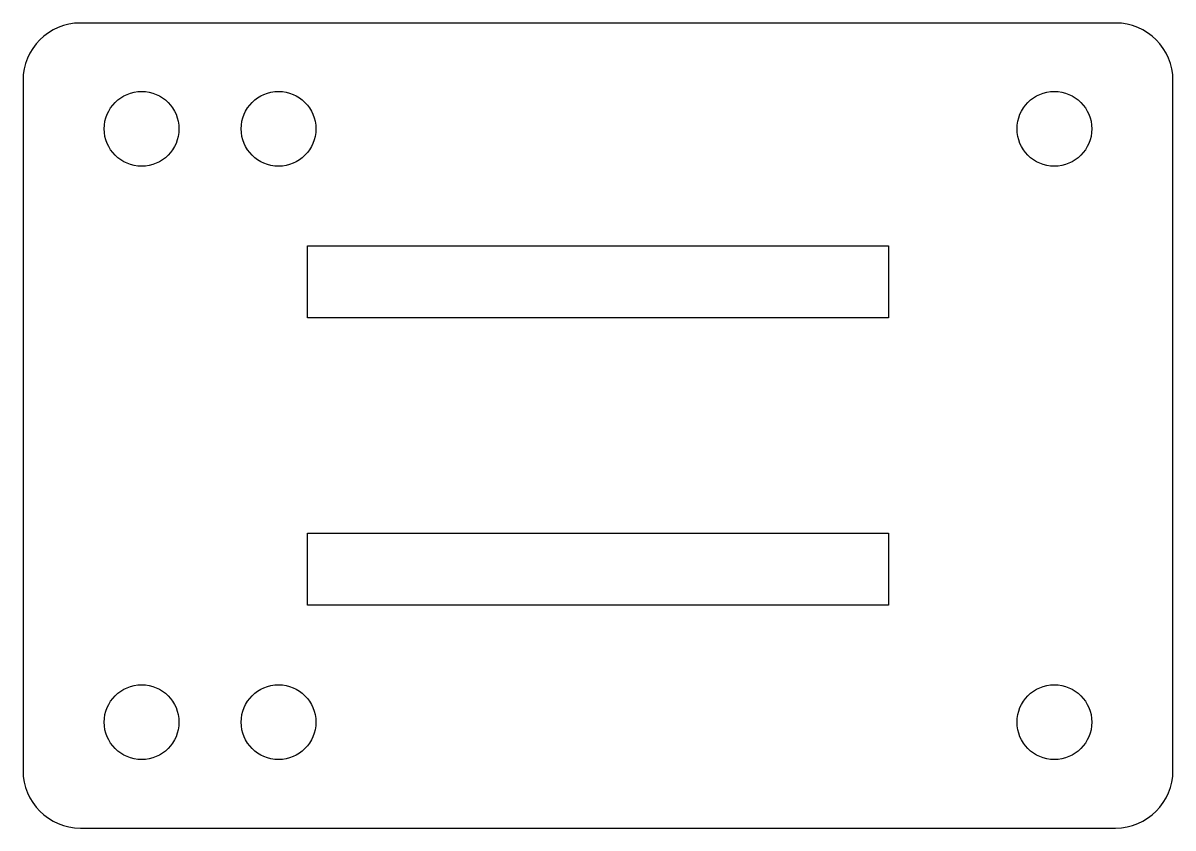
# Model space of a CAD drawing. Header units: millimetres. Extents: x -40 to 40, y -28 to 28.
import ezdxf

# ---------------------------------------------------------------- set-up
doc = ezdxf.new("R2010")
doc.units = ezdxf.units.MM

msp = doc.modelspace()

# ---------------------------------------------------------------- linework, layer by layer
at = {"color": 7, "linetype": 'Continuous', "lineweight": 25}
for p, q in [((36, 28), (-36, 28)), ((-40, 24), (-40, -24)), ((40, -24), (40, 24)), ((-20.2, 7.5), (-20.2, 12.5)), ((-20.2, 12.5), (20.2, 12.5)), ((20.2, 12.5), (20.2, 7.5)), ((20.2, 7.5), (-20.2, 7.5)), ((-20.2, -7.5), (20.2, -7.5)), ((-20.2, -12.5), (-20.2, -7.5)), ((20.2, -7.5), (20.2, -12.5)), ((20.2, -12.5), (-20.2, -12.5)), ((-36, -28), (36, -28))]:
    msp.add_line(p, q, dxfattribs=at)
for centre in [(-31.75, 20.6375), (-22.225, 20.6375), (31.75, 20.6375), (-31.75, -20.6375), (-22.225, -20.6375), (31.75, -20.6375)]:
    msp.add_circle(centre, 2.6, dxfattribs=at)
for centre, start, end in [((-36, 24), 90, 180), ((36, 24), 0, 90), ((-36, -24), 180, 270), ((36, -24), 270, 0)]:
    msp.add_arc(centre, 4, start, end, dxfattribs=at)

doc.saveas('drawing.dxf')
